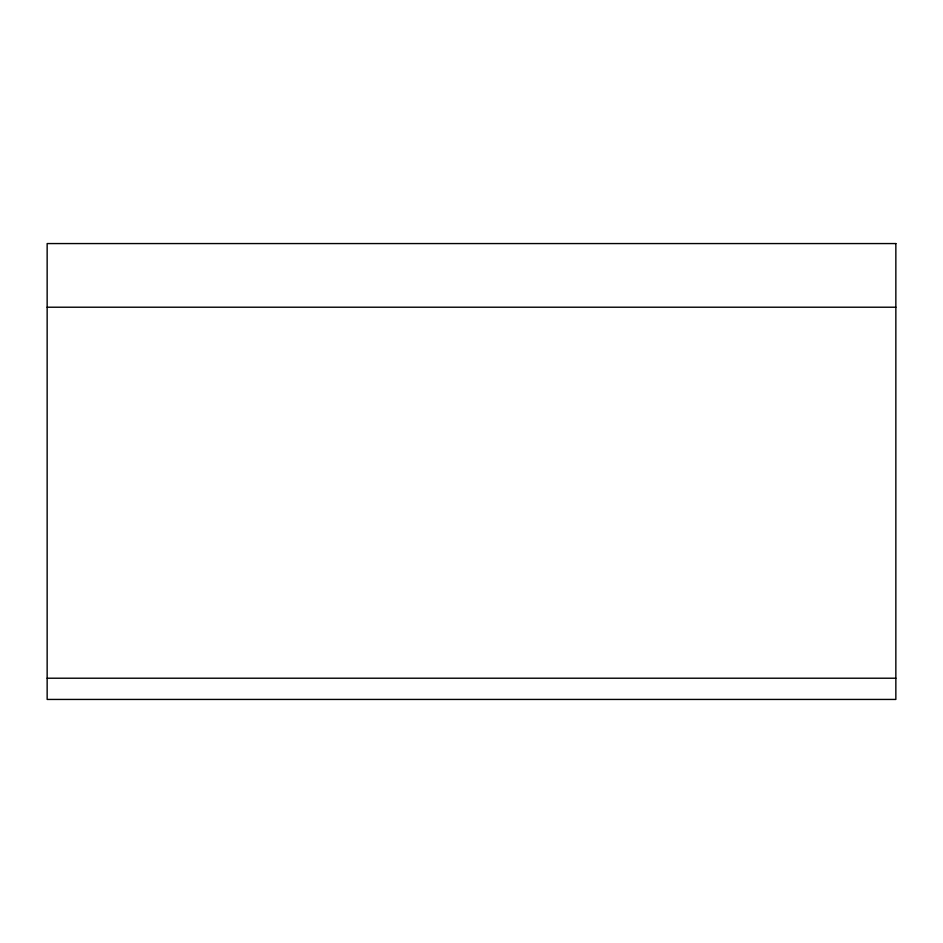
<?xml version="1.0" encoding="UTF-8"?>
<svg xmlns="http://www.w3.org/2000/svg" width="943" height="943" viewBox="0 0 943 943"><rect width="100%" height="100%" fill="white"/><g stroke="black" fill="none" stroke-linecap="round" stroke-linejoin="round"><path stroke-width="1.41" d="M47.15 307.218L895.85 307.218M47.15 678.217L895.85 678.217M895.85 243.565L47.15 243.565L47.15 699.435L895.85 699.435L895.85 243.565"/></g></svg>
